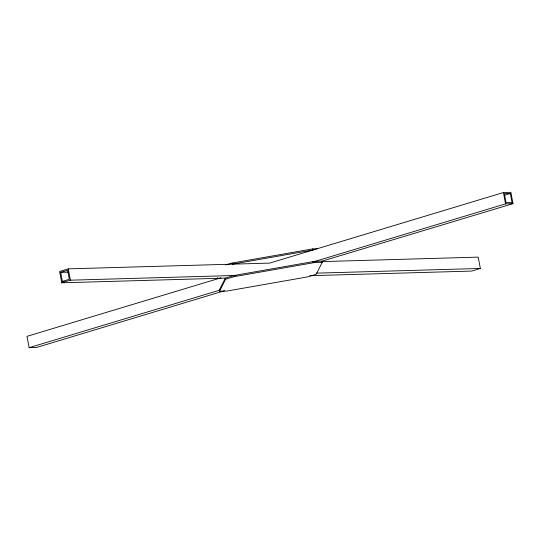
<?xml version="1.0" encoding="UTF-8"?>
<svg xmlns="http://www.w3.org/2000/svg" width="540" height="540" viewBox="0 0 540 540"><rect width="100%" height="100%" fill="white"/><g stroke="black" fill="none" stroke-linecap="round" stroke-linejoin="round"><path stroke-width="0.81" d="M219.308 290.129L225.349 278.12L234.009 275.508L314.591 261.367L322.043 261.151L322.259 262.285L316.217 274.293L307.55 276.905L226.976 291.047L219.524 291.263L219.308 290.129L219.827 290.115L29.14 347.679L27 336.353L220.894 277.817M219.524 291.263L225.558 279.254L225.349 278.12L61.736 282.805L59.596 271.478L68.263 268.859L269.656 263.101L503.408 192.537L510.86 192.321L513 203.648L322.043 261.151M60.676 272.349L67.608 270.257L69.323 279.315L62.39 281.408L60.676 272.349L68.256 272.133M61.736 282.805L70.403 280.186L236.527 275.434M225.875 264.938L232.173 263.034L312.755 248.893L317.723 248.751M225.558 279.254L234.225 276.642L314.8 262.501L322.259 262.285M504.684 195.176L510.327 193.475L512.042 202.534L506.075 202.709L504.367 193.644L510.327 193.475M312.701 262.076L505.548 203.863L513 203.648M224.654 290.696L36.592 347.463L29.14 347.679M321.941 261.603L478.217 257.128L480.357 268.454L471.697 271.073L309.865 275.704M316.001 273.159L480.357 268.454M62.39 281.408L64.078 281.36M503.408 192.537L505.548 203.863M312.755 248.893L312.971 250.027L232.389 264.168L232.173 263.034M314.591 261.367L314.8 262.501M234.009 275.508L234.225 276.642M217.472 277.654L217.688 278.788M68.263 268.859L70.403 280.186"/></g></svg>
